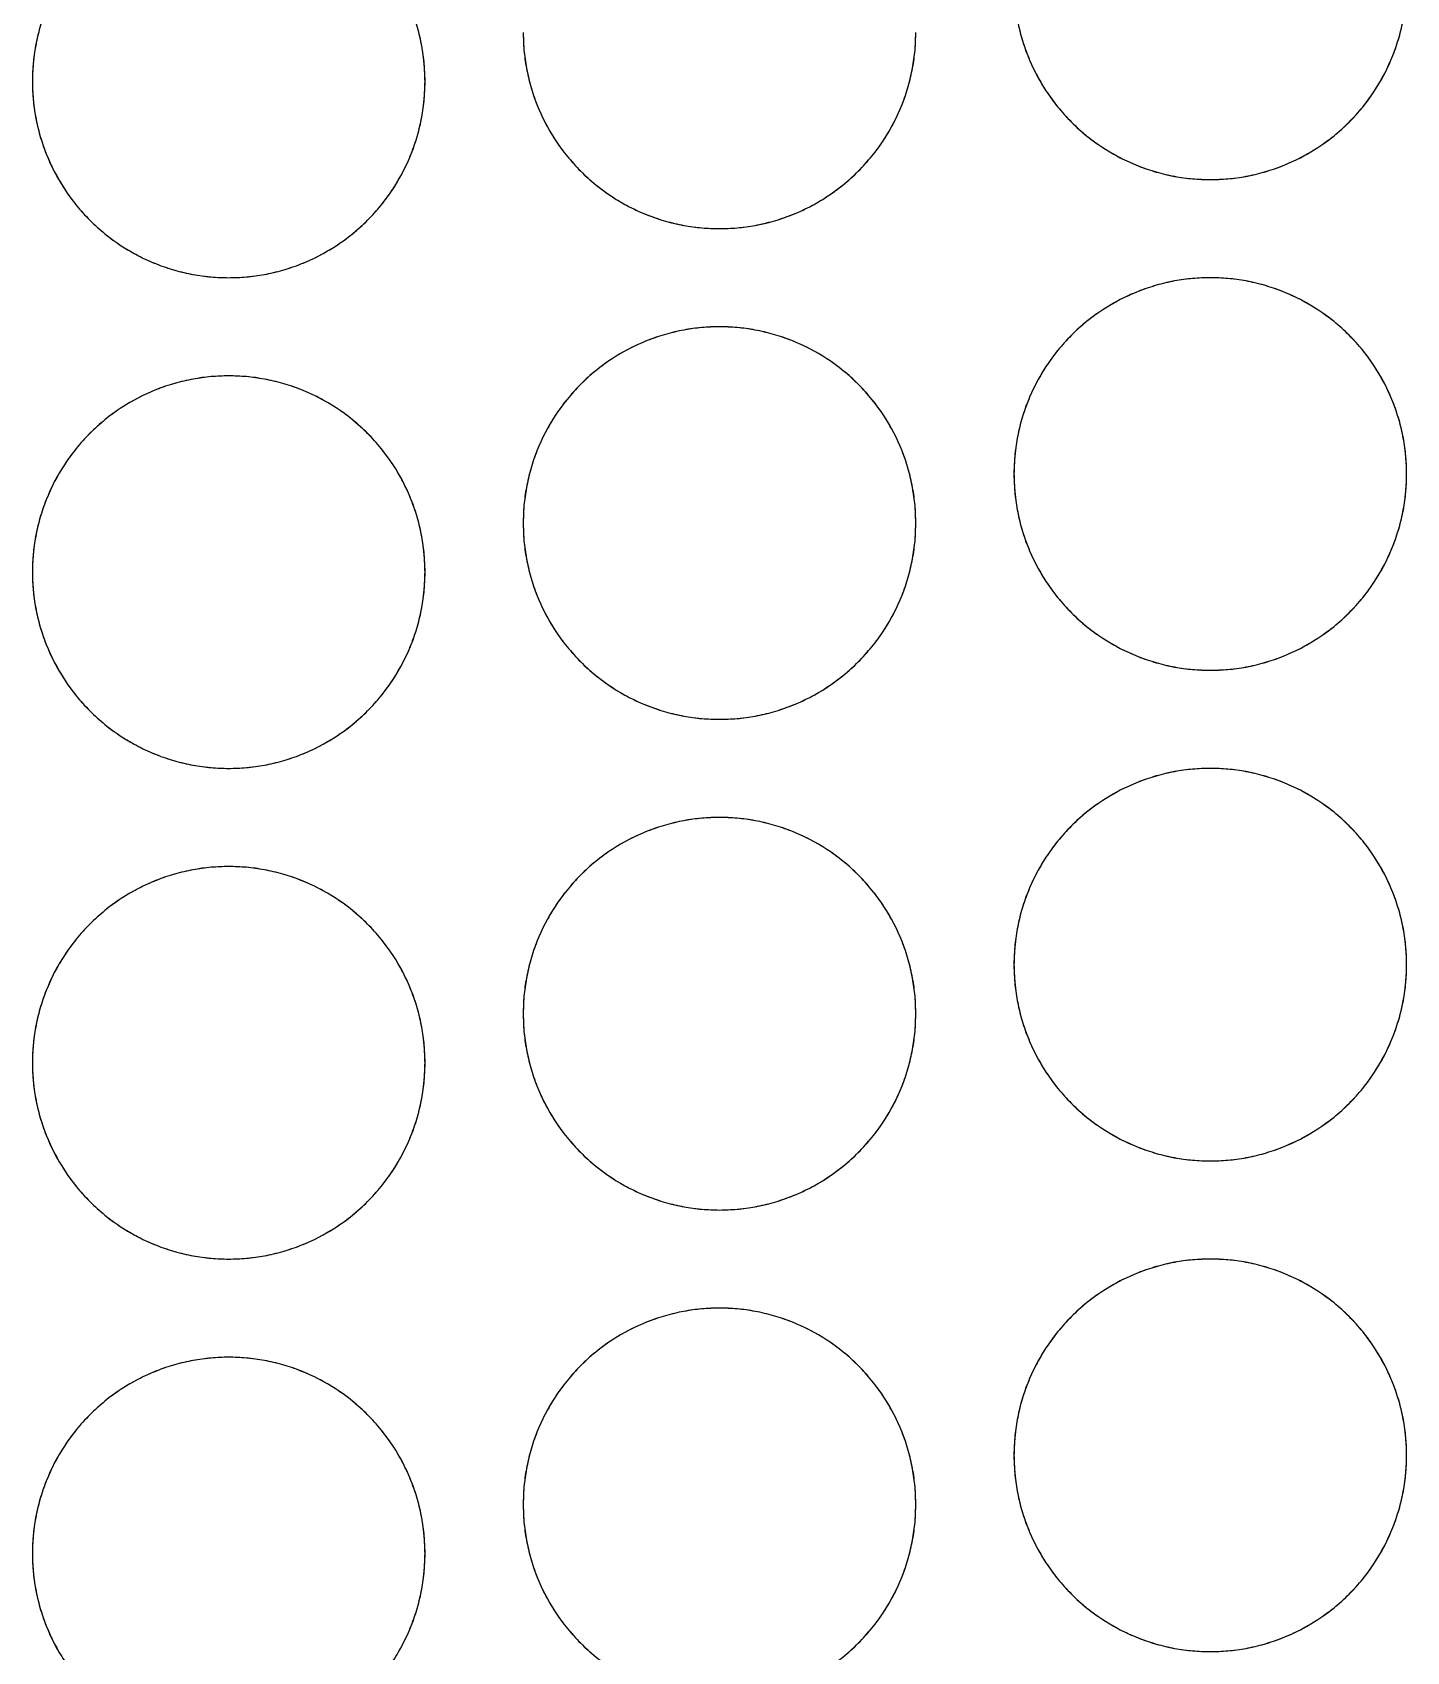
# Model space of a CAD drawing. Extents: x 85 to 185, y 98 to 200.
# Drawn here: x 136.8 to 159.2, y 122.4 to 148.8 of the extents above; entities that cross this region are included whole.
import ezdxf

# ---------------------------------------------------------------- set-up
doc = ezdxf.new("R2010")
doc.units = 0
doc.header["$MEASUREMENT"] = 0
doc.layers.get('0').update_dxf_attribs({"linetype": 'CONTINUOUS'})

msp = doc.modelspace()

# ---------------------------------------------------------------- linework, layer by layer
for points in [[(136.903, 148.806), (136.885, 148.731), (136.868, 148.657), (136.853, 148.582), (136.83, 148.434), (136.813, 148.288), (136.803, 148.143), (136.8, 148), (136.803, 147.857), (136.813, 147.712), (136.83, 147.566), (136.853, 147.418), (136.868, 147.343), (136.885, 147.269), (136.903, 147.194), (136.924, 147.119), (136.946, 147.045), (136.97, 146.97), (136.996, 146.896), (137.025, 146.822), (137.055, 146.748), (137.087, 146.675), (137.121, 146.602), (137.157, 146.53), (137.196, 146.459), (137.236, 146.388), (137.278, 146.318), (137.322, 146.249), (137.367, 146.181), (137.415, 146.114), (137.464, 146.048), (137.516, 145.983), (137.569, 145.92), (137.623, 145.857), (137.679, 145.797), (137.737, 145.737), (137.797, 145.679), (137.857, 145.623), (137.92, 145.569), (137.983, 145.516), (138.048, 145.464), (138.114, 145.415), (138.181, 145.367), (138.249, 145.322), (138.318, 145.278), (138.388, 145.236), (138.459, 145.196), (138.53, 145.157), (138.602, 145.121), (138.675, 145.087), (138.748, 145.055), (138.822, 145.025), (138.896, 144.996), (138.97, 144.97), (139.045, 144.946), (139.119, 144.924), (139.194, 144.903), (139.269, 144.885), (139.343, 144.868), (139.418, 144.853), (139.566, 144.83), (139.712, 144.813), (139.857, 144.803), (140, 144.8), (140.143, 144.803), (140.288, 144.813), (140.434, 144.83), (140.582, 144.853), (140.657, 144.868), (140.731, 144.885), (140.806, 144.903), (140.881, 144.924), (140.955, 144.946), (141.03, 144.97), (141.104, 144.996), (141.178, 145.025), (141.252, 145.055), (141.325, 145.087), (141.398, 145.121), (141.47, 145.157), (141.541, 145.196), (141.612, 145.236), (141.682, 145.278), (141.751, 145.322), (141.819, 145.367), (141.886, 145.415), (141.952, 145.464), (142.017, 145.516), (142.08, 145.569), (142.143, 145.623), (142.203, 145.679), (142.263, 145.737), (142.321, 145.797), (142.377, 145.857), (142.431, 145.92), (142.484, 145.983), (142.536, 146.048), (142.585, 146.114), (142.633, 146.181), (142.678, 146.249), (142.722, 146.318), (142.764, 146.388), (142.804, 146.459), (142.843, 146.53), (142.879, 146.602), (142.913, 146.675), (142.945, 146.748), (142.975, 146.822), (143.004, 146.896), (143.03, 146.97), (143.054, 147.045), (143.076, 147.119), (143.097, 147.194), (143.115, 147.269), (143.132, 147.343), (143.147, 147.418), (143.17, 147.566), (143.187, 147.712), (143.197, 147.857), (143.2, 148), (143.2, 148), (143.197, 148.143), (143.187, 148.288), (143.17, 148.434), (143.147, 148.582), (143.132, 148.657), (143.115, 148.731), (143.097, 148.806)], [(144.8, 148.8), (144.803, 148.657), (144.813, 148.512), (144.83, 148.366), (144.853, 148.218), (144.868, 148.143), (144.885, 148.069), (144.903, 147.994), (144.924, 147.919), (144.946, 147.845), (144.97, 147.77), (144.996, 147.696), (145.025, 147.622), (145.055, 147.548), (145.087, 147.475), (145.121, 147.402), (145.157, 147.33), (145.196, 147.259), (145.236, 147.188), (145.278, 147.118), (145.322, 147.049), (145.367, 146.981), (145.415, 146.914), (145.464, 146.848), (145.516, 146.783), (145.569, 146.72), (145.623, 146.657), (145.679, 146.597), (145.737, 146.537), (145.797, 146.479), (145.857, 146.423), (145.92, 146.369), (145.983, 146.316), (146.048, 146.264), (146.114, 146.215), (146.181, 146.167), (146.249, 146.122), (146.318, 146.078), (146.388, 146.036), (146.459, 145.996), (146.53, 145.957), (146.602, 145.921), (146.675, 145.887), (146.748, 145.855), (146.822, 145.825), (146.896, 145.796), (146.97, 145.77), (147.045, 145.746), (147.119, 145.724), (147.194, 145.703), (147.269, 145.685), (147.343, 145.668), (147.418, 145.653), (147.566, 145.63), (147.712, 145.613), (147.857, 145.603), (148, 145.6), (148.143, 145.603), (148.288, 145.613), (148.434, 145.63), (148.582, 145.653), (148.657, 145.668), (148.731, 145.685), (148.806, 145.703), (148.881, 145.724), (148.955, 145.746), (149.03, 145.77), (149.104, 145.796), (149.178, 145.825), (149.252, 145.855), (149.325, 145.887), (149.398, 145.921), (149.47, 145.957), (149.541, 145.996), (149.612, 146.036), (149.682, 146.078), (149.751, 146.122), (149.819, 146.167), (149.886, 146.215), (149.952, 146.264), (150.017, 146.316), (150.08, 146.369), (150.143, 146.423), (150.203, 146.479), (150.263, 146.537), (150.321, 146.597), (150.377, 146.657), (150.431, 146.72), (150.484, 146.783), (150.536, 146.848), (150.585, 146.914), (150.633, 146.981), (150.678, 147.049), (150.722, 147.118), (150.764, 147.188), (150.804, 147.259), (150.843, 147.33), (150.879, 147.402), (150.913, 147.475), (150.945, 147.548), (150.975, 147.622), (151.004, 147.696), (151.03, 147.77), (151.054, 147.845), (151.076, 147.919), (151.097, 147.994), (151.115, 148.069), (151.132, 148.143), (151.147, 148.218), (151.17, 148.366), (151.187, 148.512), (151.197, 148.657), (151.2, 148.8)], [(152.885, 148.869), (152.903, 148.794), (152.924, 148.719), (152.946, 148.645), (152.97, 148.57), (152.996, 148.496), (153.025, 148.422), (153.055, 148.348), (153.087, 148.275), (153.121, 148.202), (153.157, 148.13), (153.196, 148.059), (153.236, 147.988), (153.278, 147.918), (153.322, 147.849), (153.367, 147.781), (153.415, 147.714), (153.464, 147.648), (153.516, 147.583), (153.569, 147.52), (153.623, 147.457), (153.679, 147.397), (153.737, 147.337), (153.797, 147.279), (153.857, 147.223), (153.92, 147.169), (153.983, 147.116), (154.048, 147.064), (154.114, 147.015), (154.181, 146.967), (154.249, 146.922), (154.318, 146.878), (154.388, 146.836), (154.459, 146.796), (154.53, 146.757), (154.602, 146.721), (154.675, 146.687), (154.748, 146.655), (154.822, 146.625), (154.896, 146.596), (154.97, 146.57), (155.045, 146.546), (155.119, 146.524), (155.194, 146.503), (155.269, 146.485), (155.343, 146.468), (155.418, 146.453), (155.566, 146.43), (155.712, 146.413), (155.857, 146.403), (156, 146.4), (156.143, 146.403), (156.288, 146.413), (156.434, 146.43), (156.582, 146.453), (156.657, 146.468), (156.731, 146.485), (156.806, 146.503), (156.881, 146.524), (156.955, 146.546), (157.03, 146.57), (157.104, 146.596), (157.178, 146.625), (157.252, 146.655), (157.325, 146.687), (157.398, 146.721), (157.47, 146.757), (157.541, 146.796), (157.612, 146.836), (157.682, 146.878), (157.751, 146.922), (157.819, 146.967), (157.886, 147.015), (157.952, 147.064), (158.017, 147.116), (158.08, 147.169), (158.143, 147.223), (158.203, 147.279), (158.263, 147.337), (158.321, 147.397), (158.377, 147.457), (158.431, 147.52), (158.484, 147.583), (158.536, 147.648), (158.585, 147.714), (158.633, 147.781), (158.678, 147.849), (158.722, 147.918), (158.764, 147.988), (158.804, 148.059), (158.843, 148.13), (158.879, 148.202), (158.913, 148.275), (158.945, 148.348), (158.975, 148.422), (159.004, 148.496), (159.03, 148.57), (159.054, 148.645), (159.076, 148.719), (159.097, 148.794), (159.115, 148.869)], [(150.08, 122.369), (150.143, 122.423), (150.203, 122.479), (150.263, 122.537), (150.321, 122.597), (150.377, 122.657), (150.431, 122.72), (150.484, 122.783), (150.536, 122.848), (150.585, 122.914), (150.633, 122.981), (150.678, 123.049), (150.722, 123.118), (150.764, 123.188), (150.804, 123.259), (150.843, 123.33), (150.879, 123.402), (150.913, 123.475), (150.945, 123.548), (150.975, 123.622), (151.004, 123.696), (151.03, 123.77), (151.054, 123.845), (151.076, 123.919), (151.097, 123.994), (151.115, 124.069), (151.132, 124.143), (151.147, 124.218), (151.17, 124.366), (151.187, 124.512), (151.197, 124.657), (151.2, 124.8), (151.2, 124.8), (151.197, 124.943), (151.187, 125.088), (151.17, 125.234), (151.147, 125.382), (151.132, 125.457), (151.115, 125.531), (151.097, 125.606), (151.076, 125.681), (151.054, 125.755), (151.03, 125.83), (151.004, 125.904), (150.975, 125.978), (150.945, 126.052), (150.913, 126.125), (150.879, 126.198), (150.843, 126.27), (150.804, 126.341), (150.764, 126.412), (150.722, 126.482), (150.678, 126.551), (150.633, 126.619), (150.585, 126.686), (150.536, 126.752), (150.484, 126.817), (150.431, 126.88), (150.377, 126.943), (150.321, 127.003), (150.263, 127.063), (150.203, 127.121), (150.143, 127.177), (150.08, 127.231), (150.017, 127.284), (149.952, 127.336), (149.886, 127.385), (149.819, 127.433), (149.751, 127.478), (149.682, 127.522), (149.612, 127.564), (149.541, 127.604), (149.47, 127.643), (149.398, 127.679), (149.325, 127.713), (149.252, 127.745), (149.178, 127.775), (149.104, 127.804), (149.03, 127.83), (148.955, 127.854), (148.881, 127.876), (148.806, 127.897), (148.731, 127.915), (148.657, 127.932), (148.582, 127.947), (148.434, 127.97), (148.288, 127.987), (148.143, 127.997), (148, 128), (147.857, 127.997), (147.712, 127.987), (147.566, 127.97), (147.418, 127.947), (147.343, 127.932), (147.269, 127.915), (147.194, 127.897), (147.119, 127.876), (147.045, 127.854), (146.97, 127.83), (146.896, 127.804), (146.822, 127.775), (146.748, 127.745), (146.675, 127.713), (146.602, 127.679), (146.53, 127.643), (146.459, 127.604), (146.388, 127.564), (146.318, 127.522), (146.249, 127.478), (146.181, 127.433), (146.114, 127.385), (146.048, 127.336), (145.983, 127.284), (145.92, 127.231), (145.857, 127.177), (145.797, 127.121), (145.737, 127.063), (145.679, 127.003), (145.623, 126.943), (145.569, 126.88), (145.516, 126.817), (145.464, 126.752), (145.415, 126.686), (145.367, 126.619), (145.322, 126.551), (145.278, 126.482), (145.236, 126.412), (145.196, 126.341), (145.157, 126.27), (145.121, 126.198), (145.087, 126.125), (145.055, 126.052), (145.025, 125.978), (144.996, 125.904), (144.97, 125.83), (144.946, 125.755), (144.924, 125.681), (144.903, 125.606), (144.885, 125.531), (144.868, 125.457), (144.853, 125.382), (144.83, 125.234), (144.813, 125.088), (144.803, 124.943), (144.8, 124.8), (144.803, 124.657), (144.813, 124.512), (144.83, 124.366), (144.853, 124.218), (144.868, 124.143), (144.885, 124.069), (144.903, 123.994), (144.924, 123.919), (144.946, 123.845), (144.97, 123.77), (144.996, 123.696), (145.025, 123.622), (145.055, 123.548), (145.087, 123.475), (145.121, 123.402), (145.157, 123.33), (145.196, 123.259), (145.236, 123.188), (145.278, 123.118), (145.322, 123.049), (145.367, 122.981), (145.415, 122.914), (145.464, 122.848), (145.516, 122.783), (145.569, 122.72), (145.623, 122.657), (145.679, 122.597), (145.737, 122.537), (145.797, 122.479), (145.857, 122.423), (145.92, 122.369)], [(142.764, 122.388), (142.804, 122.459), (142.843, 122.53), (142.879, 122.602), (142.913, 122.675), (142.945, 122.748), (142.975, 122.822), (143.004, 122.896), (143.03, 122.97), (143.054, 123.045), (143.076, 123.119), (143.097, 123.194), (143.115, 123.269), (143.132, 123.343), (143.147, 123.418), (143.17, 123.566), (143.187, 123.712), (143.197, 123.857), (143.2, 124), (143.2, 124), (143.197, 124.143), (143.187, 124.288), (143.17, 124.434), (143.147, 124.582), (143.132, 124.657), (143.115, 124.731), (143.097, 124.806), (143.076, 124.881), (143.054, 124.955), (143.03, 125.03), (143.004, 125.104), (142.975, 125.178), (142.945, 125.252), (142.913, 125.325), (142.879, 125.398), (142.843, 125.47), (142.804, 125.541), (142.764, 125.612), (142.722, 125.682), (142.678, 125.751), (142.633, 125.819), (142.585, 125.886), (142.536, 125.952), (142.484, 126.017), (142.431, 126.08), (142.377, 126.143), (142.321, 126.203), (142.263, 126.263), (142.203, 126.321), (142.143, 126.377), (142.08, 126.431), (142.017, 126.484), (141.952, 126.536), (141.886, 126.585), (141.819, 126.633), (141.751, 126.678), (141.682, 126.722), (141.612, 126.764), (141.541, 126.804), (141.47, 126.843), (141.398, 126.879), (141.325, 126.913), (141.252, 126.945), (141.178, 126.975), (141.104, 127.004), (141.03, 127.03), (140.955, 127.054), (140.881, 127.076), (140.806, 127.097), (140.731, 127.115), (140.657, 127.132), (140.582, 127.147), (140.434, 127.17), (140.288, 127.187), (140.143, 127.197), (140, 127.2), (139.857, 127.197), (139.712, 127.187), (139.566, 127.17), (139.418, 127.147), (139.343, 127.132), (139.269, 127.115), (139.194, 127.097), (139.119, 127.076), (139.045, 127.054), (138.97, 127.03), (138.896, 127.004), (138.822, 126.975), (138.748, 126.945), (138.675, 126.913), (138.602, 126.879), (138.53, 126.843), (138.459, 126.804), (138.388, 126.764), (138.318, 126.722), (138.249, 126.678), (138.181, 126.633), (138.114, 126.585), (138.048, 126.536), (137.983, 126.484), (137.92, 126.431), (137.857, 126.377), (137.797, 126.321), (137.737, 126.263), (137.679, 126.203), (137.623, 126.143), (137.569, 126.08), (137.516, 126.017), (137.464, 125.952), (137.415, 125.886), (137.367, 125.819), (137.322, 125.751), (137.278, 125.682), (137.236, 125.612), (137.196, 125.541), (137.157, 125.47), (137.121, 125.398), (137.087, 125.325), (137.055, 125.252), (137.025, 125.178), (136.996, 125.104), (136.97, 125.03), (136.946, 124.955), (136.924, 124.881), (136.903, 124.806), (136.885, 124.731), (136.868, 124.657), (136.853, 124.582), (136.83, 124.434), (136.813, 124.288), (136.803, 124.143), (136.8, 124), (136.803, 123.857), (136.813, 123.712), (136.83, 123.566), (136.853, 123.418), (136.868, 123.343), (136.885, 123.269), (136.903, 123.194), (136.924, 123.119), (136.946, 123.045), (136.97, 122.97), (136.996, 122.896), (137.025, 122.822), (137.055, 122.748), (137.087, 122.675), (137.121, 122.602), (137.157, 122.53), (137.196, 122.459), (137.236, 122.388)]]:
    msp.add_lwpolyline(points)
for points in [[(159.2, 141.6), (159.197, 141.743), (159.187, 141.888), (159.17, 142.034), (159.147, 142.182), (159.132, 142.257), (159.115, 142.331), (159.097, 142.406), (159.076, 142.481), (159.054, 142.555), (159.03, 142.63), (159.004, 142.704), (158.975, 142.778), (158.945, 142.852), (158.913, 142.925), (158.879, 142.998), (158.843, 143.07), (158.804, 143.141), (158.764, 143.212), (158.722, 143.282), (158.678, 143.351), (158.633, 143.419), (158.585, 143.486), (158.536, 143.552), (158.484, 143.617), (158.431, 143.68), (158.377, 143.743), (158.321, 143.803), (158.263, 143.863), (158.203, 143.921), (158.143, 143.977), (158.08, 144.031), (158.017, 144.084), (157.952, 144.136), (157.886, 144.185), (157.819, 144.233), (157.751, 144.278), (157.682, 144.322), (157.612, 144.364), (157.541, 144.404), (157.47, 144.443), (157.398, 144.479), (157.325, 144.513), (157.252, 144.545), (157.178, 144.575), (157.104, 144.604), (157.03, 144.63), (156.955, 144.654), (156.881, 144.676), (156.806, 144.697), (156.731, 144.715), (156.657, 144.732), (156.582, 144.747), (156.434, 144.77), (156.288, 144.787), (156.143, 144.797), (156, 144.8), (155.857, 144.797), (155.712, 144.787), (155.566, 144.77), (155.418, 144.747), (155.343, 144.732), (155.269, 144.715), (155.194, 144.697), (155.119, 144.676), (155.045, 144.654), (154.97, 144.63), (154.896, 144.604), (154.822, 144.575), (154.748, 144.545), (154.675, 144.513), (154.602, 144.479), (154.53, 144.443), (154.459, 144.404), (154.388, 144.364), (154.318, 144.322), (154.249, 144.278), (154.181, 144.233), (154.114, 144.185), (154.048, 144.136), (153.983, 144.084), (153.92, 144.031), (153.857, 143.977), (153.797, 143.921), (153.737, 143.863), (153.679, 143.803), (153.623, 143.743), (153.569, 143.68), (153.516, 143.617), (153.464, 143.552), (153.415, 143.486), (153.367, 143.419), (153.322, 143.351), (153.278, 143.282), (153.236, 143.212), (153.196, 143.141), (153.157, 143.07), (153.121, 142.998), (153.087, 142.925), (153.055, 142.852), (153.025, 142.778), (152.996, 142.704), (152.97, 142.63), (152.946, 142.555), (152.924, 142.481), (152.903, 142.406), (152.885, 142.331), (152.868, 142.257), (152.853, 142.182), (152.83, 142.034), (152.813, 141.888), (152.803, 141.743), (152.8, 141.6), (152.803, 141.457), (152.813, 141.312), (152.83, 141.166), (152.853, 141.018), (152.868, 140.943), (152.885, 140.869), (152.903, 140.794), (152.924, 140.719), (152.946, 140.645), (152.97, 140.57), (152.996, 140.496), (153.025, 140.422), (153.055, 140.348), (153.087, 140.275), (153.121, 140.202), (153.157, 140.13), (153.196, 140.059), (153.236, 139.988), (153.278, 139.918), (153.322, 139.849), (153.367, 139.781), (153.415, 139.714), (153.464, 139.648), (153.516, 139.583), (153.569, 139.52), (153.623, 139.457), (153.679, 139.397), (153.737, 139.337), (153.797, 139.279), (153.857, 139.223), (153.92, 139.169), (153.983, 139.116), (154.048, 139.064), (154.114, 139.015), (154.181, 138.967), (154.249, 138.922), (154.318, 138.878), (154.388, 138.836), (154.459, 138.796), (154.53, 138.757), (154.602, 138.721), (154.675, 138.687), (154.748, 138.655), (154.822, 138.625), (154.896, 138.596), (154.97, 138.57), (155.045, 138.546), (155.119, 138.524), (155.194, 138.503), (155.269, 138.485), (155.343, 138.468), (155.418, 138.453), (155.566, 138.43), (155.712, 138.413), (155.857, 138.403), (156, 138.4), (156.143, 138.403), (156.288, 138.413), (156.434, 138.43), (156.582, 138.453), (156.657, 138.468), (156.731, 138.485), (156.806, 138.503), (156.881, 138.524), (156.955, 138.546), (157.03, 138.57), (157.104, 138.596), (157.178, 138.625), (157.252, 138.655), (157.325, 138.687), (157.398, 138.721), (157.47, 138.757), (157.541, 138.796), (157.612, 138.836), (157.682, 138.878), (157.751, 138.922), (157.819, 138.967), (157.886, 139.015), (157.952, 139.064), (158.017, 139.116), (158.08, 139.169), (158.143, 139.223), (158.203, 139.279), (158.263, 139.337), (158.321, 139.397), (158.377, 139.457), (158.431, 139.52), (158.484, 139.583), (158.536, 139.648), (158.585, 139.714), (158.633, 139.781), (158.678, 139.849), (158.722, 139.918), (158.764, 139.988), (158.804, 140.059), (158.843, 140.13), (158.879, 140.202), (158.913, 140.275), (158.945, 140.348), (158.975, 140.422), (159.004, 140.496), (159.03, 140.57), (159.054, 140.645), (159.076, 140.719), (159.097, 140.794), (159.115, 140.869), (159.132, 140.943), (159.147, 141.018), (159.17, 141.166), (159.187, 141.312), (159.197, 141.457), (159.2, 141.6)], [(151.2, 140.8), (151.197, 140.943), (151.187, 141.088), (151.17, 141.234), (151.147, 141.382), (151.132, 141.457), (151.115, 141.531), (151.097, 141.606), (151.076, 141.681), (151.054, 141.755), (151.03, 141.83), (151.004, 141.904), (150.975, 141.978), (150.945, 142.052), (150.913, 142.125), (150.879, 142.198), (150.843, 142.27), (150.804, 142.341), (150.764, 142.412), (150.722, 142.482), (150.678, 142.551), (150.633, 142.619), (150.585, 142.686), (150.536, 142.752), (150.484, 142.817), (150.431, 142.88), (150.377, 142.943), (150.321, 143.003), (150.263, 143.063), (150.203, 143.121), (150.143, 143.177), (150.08, 143.231), (150.017, 143.284), (149.952, 143.336), (149.886, 143.385), (149.819, 143.433), (149.751, 143.478), (149.682, 143.522), (149.612, 143.564), (149.541, 143.604), (149.47, 143.643), (149.398, 143.679), (149.325, 143.713), (149.252, 143.745), (149.178, 143.775), (149.104, 143.804), (149.03, 143.83), (148.955, 143.854), (148.881, 143.876), (148.806, 143.897), (148.731, 143.915), (148.657, 143.932), (148.582, 143.947), (148.434, 143.97), (148.288, 143.987), (148.143, 143.997), (148, 144), (147.857, 143.997), (147.712, 143.987), (147.566, 143.97), (147.418, 143.947), (147.343, 143.932), (147.269, 143.915), (147.194, 143.897), (147.119, 143.876), (147.045, 143.854), (146.97, 143.83), (146.896, 143.804), (146.822, 143.775), (146.748, 143.745), (146.675, 143.713), (146.602, 143.679), (146.53, 143.643), (146.459, 143.604), (146.388, 143.564), (146.318, 143.522), (146.249, 143.478), (146.181, 143.433), (146.114, 143.385), (146.048, 143.336), (145.983, 143.284), (145.92, 143.231), (145.857, 143.177), (145.797, 143.121), (145.737, 143.063), (145.679, 143.003), (145.623, 142.943), (145.569, 142.88), (145.516, 142.817), (145.464, 142.752), (145.415, 142.686), (145.367, 142.619), (145.322, 142.551), (145.278, 142.482), (145.236, 142.412), (145.196, 142.341), (145.157, 142.27), (145.121, 142.198), (145.087, 142.125), (145.055, 142.052), (145.025, 141.978), (144.996, 141.904), (144.97, 141.83), (144.946, 141.755), (144.924, 141.681), (144.903, 141.606), (144.885, 141.531), (144.868, 141.457), (144.853, 141.382), (144.83, 141.234), (144.813, 141.088), (144.803, 140.943), (144.8, 140.8), (144.803, 140.657), (144.813, 140.512), (144.83, 140.366), (144.853, 140.218), (144.868, 140.143), (144.885, 140.069), (144.903, 139.994), (144.924, 139.919), (144.946, 139.845), (144.97, 139.77), (144.996, 139.696), (145.025, 139.622), (145.055, 139.548), (145.087, 139.475), (145.121, 139.402), (145.157, 139.33), (145.196, 139.259), (145.236, 139.188), (145.278, 139.118), (145.322, 139.049), (145.367, 138.981), (145.415, 138.914), (145.464, 138.848), (145.516, 138.783), (145.569, 138.72), (145.623, 138.657), (145.679, 138.597), (145.737, 138.537), (145.797, 138.479), (145.857, 138.423), (145.92, 138.369), (145.983, 138.316), (146.048, 138.264), (146.114, 138.215), (146.181, 138.167), (146.249, 138.122), (146.318, 138.078), (146.388, 138.036), (146.459, 137.996), (146.53, 137.957), (146.602, 137.921), (146.675, 137.887), (146.748, 137.855), (146.822, 137.825), (146.896, 137.796), (146.97, 137.77), (147.045, 137.746), (147.119, 137.724), (147.194, 137.703), (147.269, 137.685), (147.343, 137.668), (147.418, 137.653), (147.566, 137.63), (147.712, 137.613), (147.857, 137.603), (148, 137.6), (148.143, 137.603), (148.288, 137.613), (148.434, 137.63), (148.582, 137.653), (148.657, 137.668), (148.731, 137.685), (148.806, 137.703), (148.881, 137.724), (148.955, 137.746), (149.03, 137.77), (149.104, 137.796), (149.178, 137.825), (149.252, 137.855), (149.325, 137.887), (149.398, 137.921), (149.47, 137.957), (149.541, 137.996), (149.612, 138.036), (149.682, 138.078), (149.751, 138.122), (149.819, 138.167), (149.886, 138.215), (149.952, 138.264), (150.017, 138.316), (150.08, 138.369), (150.143, 138.423), (150.203, 138.479), (150.263, 138.537), (150.321, 138.597), (150.377, 138.657), (150.431, 138.72), (150.484, 138.783), (150.536, 138.848), (150.585, 138.914), (150.633, 138.981), (150.678, 139.049), (150.722, 139.118), (150.764, 139.188), (150.804, 139.259), (150.843, 139.33), (150.879, 139.402), (150.913, 139.475), (150.945, 139.548), (150.975, 139.622), (151.004, 139.696), (151.03, 139.77), (151.054, 139.845), (151.076, 139.919), (151.097, 139.994), (151.115, 140.069), (151.132, 140.143), (151.147, 140.218), (151.17, 140.366), (151.187, 140.512), (151.197, 140.657), (151.2, 140.8)], [(143.2, 140), (143.197, 140.143), (143.187, 140.288), (143.17, 140.434), (143.147, 140.582), (143.132, 140.657), (143.115, 140.731), (143.097, 140.806), (143.076, 140.881), (143.054, 140.955), (143.03, 141.03), (143.004, 141.104), (142.975, 141.178), (142.945, 141.252), (142.913, 141.325), (142.879, 141.398), (142.843, 141.47), (142.804, 141.541), (142.764, 141.612), (142.722, 141.682), (142.678, 141.751), (142.633, 141.819), (142.585, 141.886), (142.536, 141.952), (142.484, 142.017), (142.431, 142.08), (142.377, 142.143), (142.321, 142.203), (142.263, 142.263), (142.203, 142.321), (142.143, 142.377), (142.08, 142.431), (142.017, 142.484), (141.952, 142.536), (141.886, 142.585), (141.819, 142.633), (141.751, 142.678), (141.682, 142.722), (141.612, 142.764), (141.541, 142.804), (141.47, 142.843), (141.398, 142.879), (141.325, 142.913), (141.252, 142.945), (141.178, 142.975), (141.104, 143.004), (141.03, 143.03), (140.955, 143.054), (140.881, 143.076), (140.806, 143.097), (140.731, 143.115), (140.657, 143.132), (140.582, 143.147), (140.434, 143.17), (140.288, 143.187), (140.143, 143.197), (140, 143.2), (139.857, 143.197), (139.712, 143.187), (139.566, 143.17), (139.418, 143.147), (139.343, 143.132), (139.269, 143.115), (139.194, 143.097), (139.119, 143.076), (139.045, 143.054), (138.97, 143.03), (138.896, 143.004), (138.822, 142.975), (138.748, 142.945), (138.675, 142.913), (138.602, 142.879), (138.53, 142.843), (138.459, 142.804), (138.388, 142.764), (138.318, 142.722), (138.249, 142.678), (138.181, 142.633), (138.114, 142.585), (138.048, 142.536), (137.983, 142.484), (137.92, 142.431), (137.857, 142.377), (137.797, 142.321), (137.737, 142.263), (137.679, 142.203), (137.623, 142.143), (137.569, 142.08), (137.516, 142.017), (137.464, 141.952), (137.415, 141.886), (137.367, 141.819), (137.322, 141.751), (137.278, 141.682), (137.236, 141.612), (137.196, 141.541), (137.157, 141.47), (137.121, 141.398), (137.087, 141.325), (137.055, 141.252), (137.025, 141.178), (136.996, 141.104), (136.97, 141.03), (136.946, 140.955), (136.924, 140.881), (136.903, 140.806), (136.885, 140.731), (136.868, 140.657), (136.853, 140.582), (136.83, 140.434), (136.813, 140.288), (136.803, 140.143), (136.8, 140), (136.803, 139.857), (136.813, 139.712), (136.83, 139.566), (136.853, 139.418), (136.868, 139.343), (136.885, 139.269), (136.903, 139.194), (136.924, 139.119), (136.946, 139.045), (136.97, 138.97), (136.996, 138.896), (137.025, 138.822), (137.055, 138.748), (137.087, 138.675), (137.121, 138.602), (137.157, 138.53), (137.196, 138.459), (137.236, 138.388), (137.278, 138.318), (137.322, 138.249), (137.367, 138.181), (137.415, 138.114), (137.464, 138.048), (137.516, 137.983), (137.569, 137.92), (137.623, 137.857), (137.679, 137.797), (137.737, 137.737), (137.797, 137.679), (137.857, 137.623), (137.92, 137.569), (137.983, 137.516), (138.048, 137.464), (138.114, 137.415), (138.181, 137.367), (138.249, 137.322), (138.318, 137.278), (138.388, 137.236), (138.459, 137.196), (138.53, 137.157), (138.602, 137.121), (138.675, 137.087), (138.748, 137.055), (138.822, 137.025), (138.896, 136.996), (138.97, 136.97), (139.045, 136.946), (139.119, 136.924), (139.194, 136.903), (139.269, 136.885), (139.343, 136.868), (139.418, 136.853), (139.566, 136.83), (139.712, 136.813), (139.857, 136.803), (140, 136.8), (140.143, 136.803), (140.288, 136.813), (140.434, 136.83), (140.582, 136.853), (140.657, 136.868), (140.731, 136.885), (140.806, 136.903), (140.881, 136.924), (140.955, 136.946), (141.03, 136.97), (141.104, 136.996), (141.178, 137.025), (141.252, 137.055), (141.325, 137.087), (141.398, 137.121), (141.47, 137.157), (141.541, 137.196), (141.612, 137.236), (141.682, 137.278), (141.751, 137.322), (141.819, 137.367), (141.886, 137.415), (141.952, 137.464), (142.017, 137.516), (142.08, 137.569), (142.143, 137.623), (142.203, 137.679), (142.263, 137.737), (142.321, 137.797), (142.377, 137.857), (142.431, 137.92), (142.484, 137.983), (142.536, 138.048), (142.585, 138.114), (142.633, 138.181), (142.678, 138.249), (142.722, 138.318), (142.764, 138.388), (142.804, 138.459), (142.843, 138.53), (142.879, 138.602), (142.913, 138.675), (142.945, 138.748), (142.975, 138.822), (143.004, 138.896), (143.03, 138.97), (143.054, 139.045), (143.076, 139.119), (143.097, 139.194), (143.115, 139.269), (143.132, 139.343), (143.147, 139.418), (143.17, 139.566), (143.187, 139.712), (143.197, 139.857), (143.2, 140)], [(159.2, 133.6), (159.197, 133.743), (159.187, 133.888), (159.17, 134.034), (159.147, 134.182), (159.132, 134.257), (159.115, 134.331), (159.097, 134.406), (159.076, 134.481), (159.054, 134.555), (159.03, 134.63), (159.004, 134.704), (158.975, 134.778), (158.945, 134.852), (158.913, 134.925), (158.879, 134.998), (158.843, 135.07), (158.804, 135.141), (158.764, 135.212), (158.722, 135.282), (158.678, 135.351), (158.633, 135.419), (158.585, 135.486), (158.536, 135.552), (158.484, 135.617), (158.431, 135.68), (158.377, 135.743), (158.321, 135.803), (158.263, 135.863), (158.203, 135.921), (158.143, 135.977), (158.08, 136.031), (158.017, 136.084), (157.952, 136.136), (157.886, 136.185), (157.819, 136.233), (157.751, 136.278), (157.682, 136.322), (157.612, 136.364), (157.541, 136.404), (157.47, 136.443), (157.398, 136.479), (157.325, 136.513), (157.252, 136.545), (157.178, 136.575), (157.104, 136.604), (157.03, 136.63), (156.955, 136.654), (156.881, 136.676), (156.806, 136.697), (156.731, 136.715), (156.657, 136.732), (156.582, 136.747), (156.434, 136.77), (156.288, 136.787), (156.143, 136.797), (156, 136.8), (155.857, 136.797), (155.712, 136.787), (155.566, 136.77), (155.418, 136.747), (155.343, 136.732), (155.269, 136.715), (155.194, 136.697), (155.119, 136.676), (155.045, 136.654), (154.97, 136.63), (154.896, 136.604), (154.822, 136.575), (154.748, 136.545), (154.675, 136.513), (154.602, 136.479), (154.53, 136.443), (154.459, 136.404), (154.388, 136.364), (154.318, 136.322), (154.249, 136.278), (154.181, 136.233), (154.114, 136.185), (154.048, 136.136), (153.983, 136.084), (153.92, 136.031), (153.857, 135.977), (153.797, 135.921), (153.737, 135.863), (153.679, 135.803), (153.623, 135.743), (153.569, 135.68), (153.516, 135.617), (153.464, 135.552), (153.415, 135.486), (153.367, 135.419), (153.322, 135.351), (153.278, 135.282), (153.236, 135.212), (153.196, 135.141), (153.157, 135.07), (153.121, 134.998), (153.087, 134.925), (153.055, 134.852), (153.025, 134.778), (152.996, 134.704), (152.97, 134.63), (152.946, 134.555), (152.924, 134.481), (152.903, 134.406), (152.885, 134.331), (152.868, 134.257), (152.853, 134.182), (152.83, 134.034), (152.813, 133.888), (152.803, 133.743), (152.8, 133.6), (152.803, 133.457), (152.813, 133.312), (152.83, 133.166), (152.853, 133.018), (152.868, 132.943), (152.885, 132.869), (152.903, 132.794), (152.924, 132.719), (152.946, 132.645), (152.97, 132.57), (152.996, 132.496), (153.025, 132.422), (153.055, 132.348), (153.087, 132.275), (153.121, 132.202), (153.157, 132.13), (153.196, 132.059), (153.236, 131.988), (153.278, 131.918), (153.322, 131.849), (153.367, 131.781), (153.415, 131.714), (153.464, 131.648), (153.516, 131.583), (153.569, 131.52), (153.623, 131.457), (153.679, 131.397), (153.737, 131.337), (153.797, 131.279), (153.857, 131.223), (153.92, 131.169), (153.983, 131.116), (154.048, 131.064), (154.114, 131.015), (154.181, 130.967), (154.249, 130.922), (154.318, 130.878), (154.388, 130.836), (154.459, 130.796), (154.53, 130.757), (154.602, 130.721), (154.675, 130.687), (154.748, 130.655), (154.822, 130.625), (154.896, 130.596), (154.97, 130.57), (155.045, 130.546), (155.119, 130.524), (155.194, 130.503), (155.269, 130.485), (155.343, 130.468), (155.418, 130.453), (155.566, 130.43), (155.712, 130.413), (155.857, 130.403), (156, 130.4), (156.143, 130.403), (156.288, 130.413), (156.434, 130.43), (156.582, 130.453), (156.657, 130.468), (156.731, 130.485), (156.806, 130.503), (156.881, 130.524), (156.955, 130.546), (157.03, 130.57), (157.104, 130.596), (157.178, 130.625), (157.252, 130.655), (157.325, 130.687), (157.398, 130.721), (157.47, 130.757), (157.541, 130.796), (157.612, 130.836), (157.682, 130.878), (157.751, 130.922), (157.819, 130.967), (157.886, 131.015), (157.952, 131.064), (158.017, 131.116), (158.08, 131.169), (158.143, 131.223), (158.203, 131.279), (158.263, 131.337), (158.321, 131.397), (158.377, 131.457), (158.431, 131.52), (158.484, 131.583), (158.536, 131.648), (158.585, 131.714), (158.633, 131.781), (158.678, 131.849), (158.722, 131.918), (158.764, 131.988), (158.804, 132.059), (158.843, 132.13), (158.879, 132.202), (158.913, 132.275), (158.945, 132.348), (158.975, 132.422), (159.004, 132.496), (159.03, 132.57), (159.054, 132.645), (159.076, 132.719), (159.097, 132.794), (159.115, 132.869), (159.132, 132.943), (159.147, 133.018), (159.17, 133.166), (159.187, 133.312), (159.197, 133.457), (159.2, 133.6)], [(151.2, 132.8), (151.197, 132.943), (151.187, 133.088), (151.17, 133.234), (151.147, 133.382), (151.132, 133.457), (151.115, 133.531), (151.097, 133.606), (151.076, 133.681), (151.054, 133.755), (151.03, 133.83), (151.004, 133.904), (150.975, 133.978), (150.945, 134.052), (150.913, 134.125), (150.879, 134.198), (150.843, 134.27), (150.804, 134.341), (150.764, 134.412), (150.722, 134.482), (150.678, 134.551), (150.633, 134.619), (150.585, 134.686), (150.536, 134.752), (150.484, 134.817), (150.431, 134.88), (150.377, 134.943), (150.321, 135.003), (150.263, 135.063), (150.203, 135.121), (150.143, 135.177), (150.08, 135.231), (150.017, 135.284), (149.952, 135.336), (149.886, 135.385), (149.819, 135.433), (149.751, 135.478), (149.682, 135.522), (149.612, 135.564), (149.541, 135.604), (149.47, 135.643), (149.398, 135.679), (149.325, 135.713), (149.252, 135.745), (149.178, 135.775), (149.104, 135.804), (149.03, 135.83), (148.955, 135.854), (148.881, 135.876), (148.806, 135.897), (148.731, 135.915), (148.657, 135.932), (148.582, 135.947), (148.434, 135.97), (148.288, 135.987), (148.143, 135.997), (148, 136), (147.857, 135.997), (147.712, 135.987), (147.566, 135.97), (147.418, 135.947), (147.343, 135.932), (147.269, 135.915), (147.194, 135.897), (147.119, 135.876), (147.045, 135.854), (146.97, 135.83), (146.896, 135.804), (146.822, 135.775), (146.748, 135.745), (146.675, 135.713), (146.602, 135.679), (146.53, 135.643), (146.459, 135.604), (146.388, 135.564), (146.318, 135.522), (146.249, 135.478), (146.181, 135.433), (146.114, 135.385), (146.048, 135.336), (145.983, 135.284), (145.92, 135.231), (145.857, 135.177), (145.797, 135.121), (145.737, 135.063), (145.679, 135.003), (145.623, 134.943), (145.569, 134.88), (145.516, 134.817), (145.464, 134.752), (145.415, 134.686), (145.367, 134.619), (145.322, 134.551), (145.278, 134.482), (145.236, 134.412), (145.196, 134.341), (145.157, 134.27), (145.121, 134.198), (145.087, 134.125), (145.055, 134.052), (145.025, 133.978), (144.996, 133.904), (144.97, 133.83), (144.946, 133.755), (144.924, 133.681), (144.903, 133.606), (144.885, 133.531), (144.868, 133.457), (144.853, 133.382), (144.83, 133.234), (144.813, 133.088), (144.803, 132.943), (144.8, 132.8), (144.803, 132.657), (144.813, 132.512), (144.83, 132.366), (144.853, 132.218), (144.868, 132.143), (144.885, 132.069), (144.903, 131.994), (144.924, 131.919), (144.946, 131.845), (144.97, 131.77), (144.996, 131.696), (145.025, 131.622), (145.055, 131.548), (145.087, 131.475), (145.121, 131.402), (145.157, 131.33), (145.196, 131.259), (145.236, 131.188), (145.278, 131.118), (145.322, 131.049), (145.367, 130.981), (145.415, 130.914), (145.464, 130.848), (145.516, 130.783), (145.569, 130.72), (145.623, 130.657), (145.679, 130.597), (145.737, 130.537), (145.797, 130.479), (145.857, 130.423), (145.92, 130.369), (145.983, 130.316), (146.048, 130.264), (146.114, 130.215), (146.181, 130.167), (146.249, 130.122), (146.318, 130.078), (146.388, 130.036), (146.459, 129.996), (146.53, 129.957), (146.602, 129.921), (146.675, 129.887), (146.748, 129.855), (146.822, 129.825), (146.896, 129.796), (146.97, 129.77), (147.045, 129.746), (147.119, 129.724), (147.194, 129.703), (147.269, 129.685), (147.343, 129.668), (147.418, 129.653), (147.566, 129.63), (147.712, 129.613), (147.857, 129.603), (148, 129.6), (148.143, 129.603), (148.288, 129.613), (148.434, 129.63), (148.582, 129.653), (148.657, 129.668), (148.731, 129.685), (148.806, 129.703), (148.881, 129.724), (148.955, 129.746), (149.03, 129.77), (149.104, 129.796), (149.178, 129.825), (149.252, 129.855), (149.325, 129.887), (149.398, 129.921), (149.47, 129.957), (149.541, 129.996), (149.612, 130.036), (149.682, 130.078), (149.751, 130.122), (149.819, 130.167), (149.886, 130.215), (149.952, 130.264), (150.017, 130.316), (150.08, 130.369), (150.143, 130.423), (150.203, 130.479), (150.263, 130.537), (150.321, 130.597), (150.377, 130.657), (150.431, 130.72), (150.484, 130.783), (150.536, 130.848), (150.585, 130.914), (150.633, 130.981), (150.678, 131.049), (150.722, 131.118), (150.764, 131.188), (150.804, 131.259), (150.843, 131.33), (150.879, 131.402), (150.913, 131.475), (150.945, 131.548), (150.975, 131.622), (151.004, 131.696), (151.03, 131.77), (151.054, 131.845), (151.076, 131.919), (151.097, 131.994), (151.115, 132.069), (151.132, 132.143), (151.147, 132.218), (151.17, 132.366), (151.187, 132.512), (151.197, 132.657), (151.2, 132.8)], [(143.2, 132), (143.197, 132.143), (143.187, 132.288), (143.17, 132.434), (143.147, 132.582), (143.132, 132.657), (143.115, 132.731), (143.097, 132.806), (143.076, 132.881), (143.054, 132.955), (143.03, 133.03), (143.004, 133.104), (142.975, 133.178), (142.945, 133.252), (142.913, 133.325), (142.879, 133.398), (142.843, 133.47), (142.804, 133.541), (142.764, 133.612), (142.722, 133.682), (142.678, 133.751), (142.633, 133.819), (142.585, 133.886), (142.536, 133.952), (142.484, 134.017), (142.431, 134.08), (142.377, 134.143), (142.321, 134.203), (142.263, 134.263), (142.203, 134.321), (142.143, 134.377), (142.08, 134.431), (142.017, 134.484), (141.952, 134.536), (141.886, 134.585), (141.819, 134.633), (141.751, 134.678), (141.682, 134.722), (141.612, 134.764), (141.541, 134.804), (141.47, 134.843), (141.398, 134.879), (141.325, 134.913), (141.252, 134.945), (141.178, 134.975), (141.104, 135.004), (141.03, 135.03), (140.955, 135.054), (140.881, 135.076), (140.806, 135.097), (140.731, 135.115), (140.657, 135.132), (140.582, 135.147), (140.434, 135.17), (140.288, 135.187), (140.143, 135.197), (140, 135.2), (139.857, 135.197), (139.712, 135.187), (139.566, 135.17), (139.418, 135.147), (139.343, 135.132), (139.269, 135.115), (139.194, 135.097), (139.119, 135.076), (139.045, 135.054), (138.97, 135.03), (138.896, 135.004), (138.822, 134.975), (138.748, 134.945), (138.675, 134.913), (138.602, 134.879), (138.53, 134.843), (138.459, 134.804), (138.388, 134.764), (138.318, 134.722), (138.249, 134.678), (138.181, 134.633), (138.114, 134.585), (138.048, 134.536), (137.983, 134.484), (137.92, 134.431), (137.857, 134.377), (137.797, 134.321), (137.737, 134.263), (137.679, 134.203), (137.623, 134.143), (137.569, 134.08), (137.516, 134.017), (137.464, 133.952), (137.415, 133.886), (137.367, 133.819), (137.322, 133.751), (137.278, 133.682), (137.236, 133.612), (137.196, 133.541), (137.157, 133.47), (137.121, 133.398), (137.087, 133.325), (137.055, 133.252), (137.025, 133.178), (136.996, 133.104), (136.97, 133.03), (136.946, 132.955), (136.924, 132.881), (136.903, 132.806), (136.885, 132.731), (136.868, 132.657), (136.853, 132.582), (136.83, 132.434), (136.813, 132.288), (136.803, 132.143), (136.8, 132), (136.803, 131.857), (136.813, 131.712), (136.83, 131.566), (136.853, 131.418), (136.868, 131.343), (136.885, 131.269), (136.903, 131.194), (136.924, 131.119), (136.946, 131.045), (136.97, 130.97), (136.996, 130.896), (137.025, 130.822), (137.055, 130.748), (137.087, 130.675), (137.121, 130.602), (137.157, 130.53), (137.196, 130.459), (137.236, 130.388), (137.278, 130.318), (137.322, 130.249), (137.367, 130.181), (137.415, 130.114), (137.464, 130.048), (137.516, 129.983), (137.569, 129.92), (137.623, 129.857), (137.679, 129.797), (137.737, 129.737), (137.797, 129.679), (137.857, 129.623), (137.92, 129.569), (137.983, 129.516), (138.048, 129.464), (138.114, 129.415), (138.181, 129.367), (138.249, 129.322), (138.318, 129.278), (138.388, 129.236), (138.459, 129.196), (138.53, 129.157), (138.602, 129.121), (138.675, 129.087), (138.748, 129.055), (138.822, 129.025), (138.896, 128.996), (138.97, 128.97), (139.045, 128.946), (139.119, 128.924), (139.194, 128.903), (139.269, 128.885), (139.343, 128.868), (139.418, 128.853), (139.566, 128.83), (139.712, 128.813), (139.857, 128.803), (140, 128.8), (140.143, 128.803), (140.288, 128.813), (140.434, 128.83), (140.582, 128.853), (140.657, 128.868), (140.731, 128.885), (140.806, 128.903), (140.881, 128.924), (140.955, 128.946), (141.03, 128.97), (141.104, 128.996), (141.178, 129.025), (141.252, 129.055), (141.325, 129.087), (141.398, 129.121), (141.47, 129.157), (141.541, 129.196), (141.612, 129.236), (141.682, 129.278), (141.751, 129.322), (141.819, 129.367), (141.886, 129.415), (141.952, 129.464), (142.017, 129.516), (142.08, 129.569), (142.143, 129.623), (142.203, 129.679), (142.263, 129.737), (142.321, 129.797), (142.377, 129.857), (142.431, 129.92), (142.484, 129.983), (142.536, 130.048), (142.585, 130.114), (142.633, 130.181), (142.678, 130.249), (142.722, 130.318), (142.764, 130.388), (142.804, 130.459), (142.843, 130.53), (142.879, 130.602), (142.913, 130.675), (142.945, 130.748), (142.975, 130.822), (143.004, 130.896), (143.03, 130.97), (143.054, 131.045), (143.076, 131.119), (143.097, 131.194), (143.115, 131.269), (143.132, 131.343), (143.147, 131.418), (143.17, 131.566), (143.187, 131.712), (143.197, 131.857), (143.2, 132)], [(159.2, 125.6), (159.197, 125.743), (159.187, 125.888), (159.17, 126.034), (159.147, 126.182), (159.132, 126.257), (159.115, 126.331), (159.097, 126.406), (159.076, 126.481), (159.054, 126.555), (159.03, 126.63), (159.004, 126.704), (158.975, 126.778), (158.945, 126.852), (158.913, 126.925), (158.879, 126.998), (158.843, 127.07), (158.804, 127.141), (158.764, 127.212), (158.722, 127.282), (158.678, 127.351), (158.633, 127.419), (158.585, 127.486), (158.536, 127.552), (158.484, 127.617), (158.431, 127.68), (158.377, 127.743), (158.321, 127.803), (158.263, 127.863), (158.203, 127.921), (158.143, 127.977), (158.08, 128.031), (158.017, 128.084), (157.952, 128.136), (157.886, 128.185), (157.819, 128.233), (157.751, 128.278), (157.682, 128.322), (157.612, 128.364), (157.541, 128.404), (157.47, 128.443), (157.398, 128.479), (157.325, 128.513), (157.252, 128.545), (157.178, 128.575), (157.104, 128.604), (157.03, 128.63), (156.955, 128.654), (156.881, 128.676), (156.806, 128.697), (156.731, 128.715), (156.657, 128.732), (156.582, 128.747), (156.434, 128.77), (156.288, 128.787), (156.143, 128.797), (156, 128.8), (155.857, 128.797), (155.712, 128.787), (155.566, 128.77), (155.418, 128.747), (155.343, 128.732), (155.269, 128.715), (155.194, 128.697), (155.119, 128.676), (155.045, 128.654), (154.97, 128.63), (154.896, 128.604), (154.822, 128.575), (154.748, 128.545), (154.675, 128.513), (154.602, 128.479), (154.53, 128.443), (154.459, 128.404), (154.388, 128.364), (154.318, 128.322), (154.249, 128.278), (154.181, 128.233), (154.114, 128.185), (154.048, 128.136), (153.983, 128.084), (153.92, 128.031), (153.857, 127.977), (153.797, 127.921), (153.737, 127.863), (153.679, 127.803), (153.623, 127.743), (153.569, 127.68), (153.516, 127.617), (153.464, 127.552), (153.415, 127.486), (153.367, 127.419), (153.322, 127.351), (153.278, 127.282), (153.236, 127.212), (153.196, 127.141), (153.157, 127.07), (153.121, 126.998), (153.087, 126.925), (153.055, 126.852), (153.025, 126.778), (152.996, 126.704), (152.97, 126.63), (152.946, 126.555), (152.924, 126.481), (152.903, 126.406), (152.885, 126.331), (152.868, 126.257), (152.853, 126.182), (152.83, 126.034), (152.813, 125.888), (152.803, 125.743), (152.8, 125.6), (152.803, 125.457), (152.813, 125.312), (152.83, 125.166), (152.853, 125.018), (152.868, 124.943), (152.885, 124.869), (152.903, 124.794), (152.924, 124.719), (152.946, 124.645), (152.97, 124.57), (152.996, 124.496), (153.025, 124.422), (153.055, 124.348), (153.087, 124.275), (153.121, 124.202), (153.157, 124.13), (153.196, 124.059), (153.236, 123.988), (153.278, 123.918), (153.322, 123.849), (153.367, 123.781), (153.415, 123.714), (153.464, 123.648), (153.516, 123.583), (153.569, 123.52), (153.623, 123.457), (153.679, 123.397), (153.737, 123.337), (153.797, 123.279), (153.857, 123.223), (153.92, 123.169), (153.983, 123.116), (154.048, 123.064), (154.114, 123.015), (154.181, 122.967), (154.249, 122.922), (154.318, 122.878), (154.388, 122.836), (154.459, 122.796), (154.53, 122.757), (154.602, 122.721), (154.675, 122.687), (154.748, 122.655), (154.822, 122.625), (154.896, 122.596), (154.97, 122.57), (155.045, 122.546), (155.119, 122.524), (155.194, 122.503), (155.269, 122.485), (155.343, 122.468), (155.418, 122.453), (155.566, 122.43), (155.712, 122.413), (155.857, 122.403), (156, 122.4), (156.143, 122.403), (156.288, 122.413), (156.434, 122.43), (156.582, 122.453), (156.657, 122.468), (156.731, 122.485), (156.806, 122.503), (156.881, 122.524), (156.955, 122.546), (157.03, 122.57), (157.104, 122.596), (157.178, 122.625), (157.252, 122.655), (157.325, 122.687), (157.398, 122.721), (157.47, 122.757), (157.541, 122.796), (157.612, 122.836), (157.682, 122.878), (157.751, 122.922), (157.819, 122.967), (157.886, 123.015), (157.952, 123.064), (158.017, 123.116), (158.08, 123.169), (158.143, 123.223), (158.203, 123.279), (158.263, 123.337), (158.321, 123.397), (158.377, 123.457), (158.431, 123.52), (158.484, 123.583), (158.536, 123.648), (158.585, 123.714), (158.633, 123.781), (158.678, 123.849), (158.722, 123.918), (158.764, 123.988), (158.804, 124.059), (158.843, 124.13), (158.879, 124.202), (158.913, 124.275), (158.945, 124.348), (158.975, 124.422), (159.004, 124.496), (159.03, 124.57), (159.054, 124.645), (159.076, 124.719), (159.097, 124.794), (159.115, 124.869), (159.132, 124.943), (159.147, 125.018), (159.17, 125.166), (159.187, 125.312), (159.197, 125.457), (159.2, 125.6)]]:
    msp.add_lwpolyline(points, close=True)
for points in [[(140, 151.2), (136.8, 151.2), (136.8, 148)], [(143.2, 148), (143.2, 151.2), (140, 151.2)], [(152.8, 149.6), (152.8, 146.4), (156, 146.4)], [(156, 146.4), (159.2, 146.4), (159.2, 149.6)], [(144.8, 148.8), (144.8, 145.6), (148, 145.6)], [(148, 145.6), (151.2, 145.6), (151.2, 148.8)], [(136.8, 148), (136.8, 144.8), (140, 144.8)], [(140, 144.8), (143.2, 144.8), (143.2, 148)], [(156, 144.8), (152.8, 144.8), (152.8, 141.6)], [(159.2, 141.6), (159.2, 144.8), (156, 144.8)], [(148, 144), (144.8, 144), (144.8, 140.8)], [(151.2, 140.8), (151.2, 144), (148, 144)], [(140, 143.2), (136.8, 143.2), (136.8, 140)], [(143.2, 140), (143.2, 143.2), (140, 143.2)], [(152.8, 141.6), (152.8, 138.4), (156, 138.4)], [(156, 138.4), (159.2, 138.4), (159.2, 141.6)], [(144.8, 140.8), (144.8, 137.6), (148, 137.6)], [(148, 137.6), (151.2, 137.6), (151.2, 140.8)], [(136.8, 140), (136.8, 136.8), (140, 136.8)], [(140, 136.8), (143.2, 136.8), (143.2, 140)], [(156, 136.8), (152.8, 136.8), (152.8, 133.6)], [(159.2, 133.6), (159.2, 136.8), (156, 136.8)], [(148, 136), (144.8, 136), (144.8, 132.8)], [(151.2, 132.8), (151.2, 136), (148, 136)], [(140, 135.2), (136.8, 135.2), (136.8, 132)], [(143.2, 132), (143.2, 135.2), (140, 135.2)], [(152.8, 133.6), (152.8, 130.4), (156, 130.4)], [(156, 130.4), (159.2, 130.4), (159.2, 133.6)], [(144.8, 132.8), (144.8, 129.6), (148, 129.6)], [(148, 129.6), (151.2, 129.6), (151.2, 132.8)], [(136.8, 132), (136.8, 128.8), (140, 128.8)], [(140, 128.8), (143.2, 128.8), (143.2, 132)], [(156, 128.8), (152.8, 128.8), (152.8, 125.6)], [(159.2, 125.6), (159.2, 128.8), (156, 128.8)], [(148, 128), (144.8, 128), (144.8, 124.8)], [(151.2, 124.8), (151.2, 128), (148, 128)], [(140, 127.2), (136.8, 127.2), (136.8, 124)], [(143.2, 124), (143.2, 127.2), (140, 127.2)], [(152.8, 125.6), (152.8, 122.4), (156, 122.4)], [(156, 122.4), (159.2, 122.4), (159.2, 125.6)], [(144.8, 124.8), (144.8, 121.6), (148, 121.6)], [(148, 121.6), (151.2, 121.6), (151.2, 124.8)], [(136.8, 124), (136.8, 120.8), (140, 120.8)], [(140, 120.8), (143.2, 120.8), (143.2, 124)]]:
    msp.add_rational_spline(points, [1, 0.707106781187, 1], degree=2)

doc.saveas('drawing.dxf')
